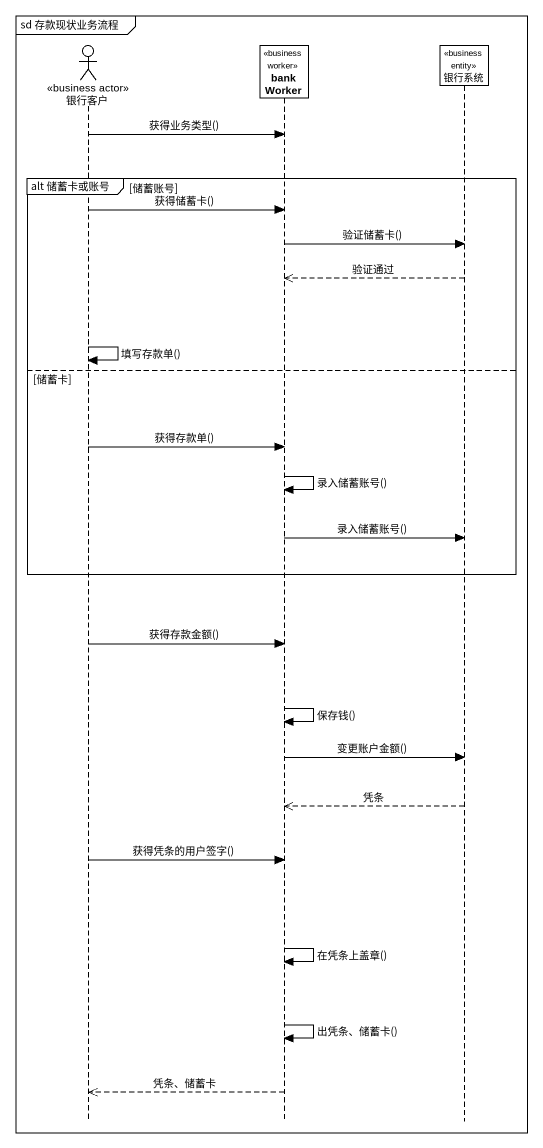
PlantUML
@startuml
mainframe sd 存款现状业务流程
hide footbox
actor 银行客户 <<business actor>>
participant bankWorker <<business worker>>
participant 银行系统 <<business entity>>

银行客户 -> bankWorker : 获得业务类型()
group alt 储蓄卡或账号 [储蓄账号]
  银行客户 -> bankWorker : 获得储蓄卡()
  bankWorker -> 银行系统 : 验证储蓄卡()
  银行系统 -->> bankWorker : 验证通过
  银行客户 -> 银行客户 : 填写存款单()
else 储蓄卡
  银行客户 -> bankWorker : 获得存款单()
  bankWorker -> bankWorker : 录入储蓄账号()
  bankWorker -> 银行系统 : 录入储蓄账号()
end
银行客户 -> bankWorker : 获得存款金额()
bankWorker -> bankWorker : 保存钱()
bankWorker -> 银行系统 : 变更账户金额()
银行系统 -->> bankWorker : 凭条
银行客户 -> bankWorker : 获得凭条的用户签字()
bankWorker -> bankWorker : 在凭条上盖章()
bankWorker -> bankWorker : 出凭条、储蓄卡()
bankWorker -->> 银行客户 : 凭条、储蓄卡
@enduml
